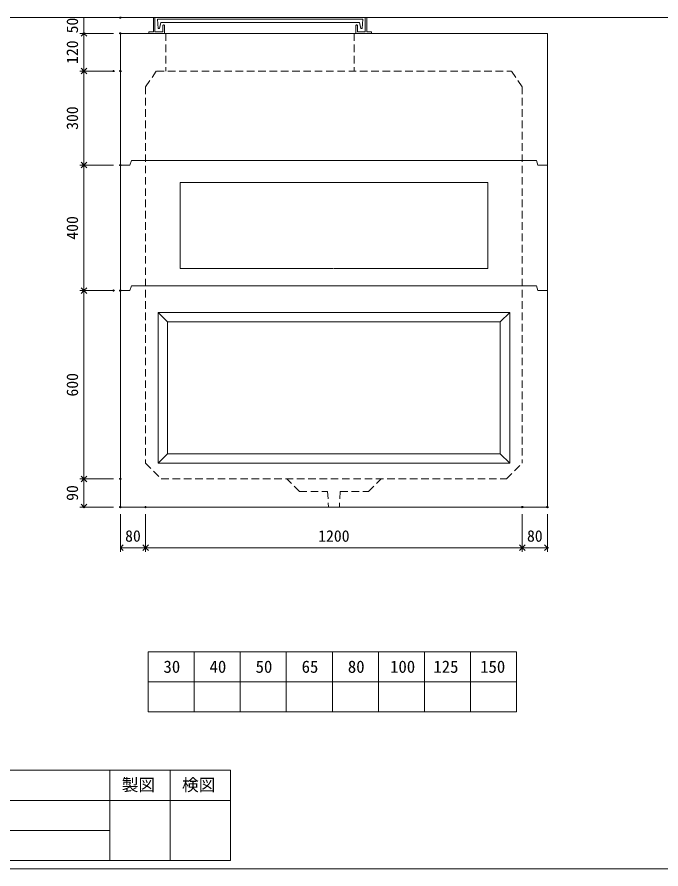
# Model space of a CAD drawing. Units: millimetres, scale not verified. Extents: x -6420 to 6420, y -3048 to 3049.
# Drawn here: x 311 to 2362, y -2651 to 64 of the extents above; entities that cross this region are included whole.
import ezdxf
from ezdxf.enums import TextEntityAlignment as Align

# ---------------------------------------------------------------- set-up
doc = ezdxf.new("R2010")
doc.units = ezdxf.units.MM
doc.header["$LTSCALE"] = 20
doc.header["$PDMODE"] = 32
doc.header["$PDSIZE"] = 4
doc.linetypes.add('DASHED1', pattern=[1.8, 1.2, -0.6])
doc.linetypes.add('USER2', pattern=[50.8, 31.75, -6.35, 6.35, -6.35])
doc.layers.add('0-1_Defpoints', color=7, linetype='Continuous')
for name, color, linetype, lineweight in [('0-2_waku', 7, 'Continuous', 18), ('0-3_gaikei', 7, 'Continuous', 18), ('0-4_kakure', 7, 'DASHED1', 5), ('0-5_sunpou', 7, 'Continuous', 5), ('0-8_uchigawa', 6, 'Continuous', 18), ('0-A_futa', 3, 'Continuous', 18), ('0-B_GL', 4, 'Continuous', 18), ('0-D_文字１', 7, 'Continuous', 18), ('1-2_uchigawa2', 6, 'USER2', 18)]:
    doc.layers.add(name, color=color, linetype=linetype, lineweight=lineweight)
doc.styles.add('ＭＳ ゴシック', font='')
doc.styles.get('ＭＳ ゴシック').set_extended_font_data('MS Gothic')

# ---------------------------------------------------------------- blocks, each defined once
blk = doc.blocks.new('_Open90')
at = {"layer": '0-5_sunpou'}
blk.add_line((0, 0), (-1, 0), dxfattribs=at)
blk.add_lwpolyline([(-0.5, 0.5), (0, 0), (-0.5, -0.5)], dxfattribs=at)
blk = doc.blocks.new('D46')
at = {"layer": '0-1_Defpoints'}
for p in [(3223.24, 1770.17), (3107.23, 1170.17), (3223.24, 1170.17)]:
    blk.add_point(p, dxfattribs=at)
at = {"layer": '0-5_sunpou'}
for p, q in [((3201.24, 1770.17), (3094.23, 1770.17)), ((3107.23, 1752.17), (3107.23, 1188.17)), ((3201.24, 1170.17), (3094.23, 1170.17))]:
    blk.add_line(p, q, dxfattribs=at)
at = {"layer": '0-5_sunpou', "xscale": 18, "yscale": 18}
for p, rotation in [((3107.23, 1770.17), 90), ((3107.23, 1170.17), 270)]:
    blk.add_blockref('_Open90', p, dxfattribs=dict(at, rotation=rotation))
at = {"layer": '0-5_sunpou', "style": 'ＭＳ ゴシック'}
blk.add_text('600', height=36.66, rotation=90, dxfattribs=at).set_placement((3099.23, 1432.67), align=Align.BOTTOM_LEFT)
blk = doc.blocks.new('D47')
at = {"layer": '0-1_Defpoints'}
for p in [(3223.24, 1170.17), (3107.23, 1080.17), (3223.24, 1080.17)]:
    blk.add_point(p, dxfattribs=at)
at = {"layer": '0-5_sunpou'}
for p, q in [((3201.24, 1170.17), (3094.23, 1170.17)), ((3107.23, 1152.17), (3107.23, 1098.17)), ((3201.24, 1080.17), (3094.23, 1080.17))]:
    blk.add_line(p, q, dxfattribs=at)
at = {"layer": '0-5_sunpou', "xscale": 18, "yscale": 18}
for p, rotation in [((3107.23, 1170.17), 90), ((3107.23, 1080.17), 270)]:
    blk.add_blockref('_Open90', p, dxfattribs=dict(at, rotation=rotation))
at = {"layer": '0-5_sunpou', "style": 'ＭＳ ゴシック'}
blk.add_text('90', height=36.66, rotation=90, dxfattribs=at).set_placement((3099.23, 1100.17), align=Align.BOTTOM_LEFT)
blk = doc.blocks.new('D48')
at = {"layer": '0-1_Defpoints'}
for p in [(3223.24, 1080.17), (3303.24, 1080.17), (3303.24, 950.85)]:
    blk.add_point(p, dxfattribs=at)
at = {"layer": '0-5_sunpou'}
for p, q in [((3223.24, 1058.17), (3223.24, 937.85)), ((3303.24, 1058.17), (3303.24, 937.85)), ((3241.24, 950.85), (3285.24, 950.85))]:
    blk.add_line(p, q, dxfattribs=at)
at = {"layer": '0-5_sunpou', "xscale": 18, "yscale": 18, "rotation": 180}
blk.add_blockref('_Open90', (3223.24, 950.85), dxfattribs=at)
at = {"layer": '0-5_sunpou', "xscale": 18, "yscale": 18}
blk.add_blockref('_Open90', (3303.24, 950.85), dxfattribs=at)
at = {"layer": '0-5_sunpou', "style": 'ＭＳ ゴシック'}
blk.add_text('80', height=36.66, dxfattribs=at).set_placement((3238.24, 958.85), align=Align.BOTTOM_LEFT)
blk = doc.blocks.new('D49')
at = {"layer": '0-1_Defpoints'}
for p in [(3303.24, 1080.17), (4503.24, 1080.17), (4503.24, 950.85)]:
    blk.add_point(p, dxfattribs=at)
at = {"layer": '0-5_sunpou'}
for p, q in [((3303.24, 1058.17), (3303.24, 937.85)), ((4503.24, 1058.17), (4503.24, 937.85)), ((3321.24, 950.85), (4485.24, 950.85))]:
    blk.add_line(p, q, dxfattribs=at)
at = {"layer": '0-5_sunpou', "xscale": 18, "yscale": 18, "rotation": 180}
blk.add_blockref('_Open90', (3303.24, 950.85), dxfattribs=at)
at = {"layer": '0-5_sunpou', "xscale": 18, "yscale": 18}
blk.add_blockref('_Open90', (4503.24, 950.85), dxfattribs=at)
at = {"layer": '0-5_sunpou', "style": 'ＭＳ ゴシック'}
blk.add_text('1200', height=36.66, dxfattribs=at).set_placement((3853.24, 958.85), align=Align.BOTTOM_LEFT)
blk = doc.blocks.new('D50')
at = {"layer": '0-1_Defpoints'}
for p in [(4503.24, 1080.17), (4583.24, 1080.17), (4583.24, 950.85)]:
    blk.add_point(p, dxfattribs=at)
at = {"layer": '0-5_sunpou'}
for p, q in [((4503.24, 1058.17), (4503.24, 937.85)), ((4583.24, 1058.17), (4583.24, 937.85)), ((4521.24, 950.85), (4565.24, 950.85))]:
    blk.add_line(p, q, dxfattribs=at)
at = {"layer": '0-5_sunpou', "xscale": 18, "yscale": 18, "rotation": 180}
blk.add_blockref('_Open90', (4503.24, 950.85), dxfattribs=at)
at = {"layer": '0-5_sunpou', "xscale": 18, "yscale": 18}
blk.add_blockref('_Open90', (4583.24, 950.85), dxfattribs=at)
at = {"layer": '0-5_sunpou', "style": 'ＭＳ ゴシック'}
blk.add_text('80', height=36.66, dxfattribs=at).set_placement((4518.24, 958.85), align=Align.BOTTOM_LEFT)
blk = doc.blocks.new('D51')
at = {"layer": '0-1_Defpoints'}
for p in [(3223.24, 2590.17), (3107.23, 2470.17), (3223.24, 2470.17)]:
    blk.add_point(p, dxfattribs=at)
at = {"layer": '0-5_sunpou'}
for p, q in [((3201.24, 2590.17), (3094.23, 2590.17)), ((3107.23, 2572.17), (3107.23, 2488.17)), ((3201.24, 2470.17), (3094.23, 2470.17))]:
    blk.add_line(p, q, dxfattribs=at)
at = {"layer": '0-5_sunpou', "xscale": 18, "yscale": 18}
for p, rotation in [((3107.23, 2590.17), 90), ((3107.23, 2470.17), 270)]:
    blk.add_blockref('_Open90', p, dxfattribs=dict(at, rotation=rotation))
at = {"layer": '0-5_sunpou', "style": 'ＭＳ ゴシック'}
blk.add_text('120', height=36.66, rotation=90, dxfattribs=at).set_placement((3099.23, 2492.67), align=Align.BOTTOM_LEFT)
blk = doc.blocks.new('D52')
at = {"layer": '0-1_Defpoints'}
for p in [(3201.24, 2470.17), (3107.23, 2170.17), (3223.24, 2170.17)]:
    blk.add_point(p, dxfattribs=at)
at = {"layer": '0-5_sunpou'}
for p, q in [((3179.24, 2470.17), (3094.23, 2470.17)), ((3107.23, 2452.17), (3107.23, 2188.17)), ((3201.24, 2170.17), (3094.23, 2170.17))]:
    blk.add_line(p, q, dxfattribs=at)
at = {"layer": '0-5_sunpou', "xscale": 18, "yscale": 18}
for p, rotation in [((3107.23, 2470.17), 90), ((3107.23, 2170.17), 270)]:
    blk.add_blockref('_Open90', p, dxfattribs=dict(at, rotation=rotation))
at = {"layer": '0-5_sunpou', "style": 'ＭＳ ゴシック'}
blk.add_text('300', height=36.66, rotation=90, dxfattribs=at).set_placement((3099.23, 2282.67), align=Align.BOTTOM_LEFT)
blk = doc.blocks.new('D53')
at = {"layer": '0-1_Defpoints'}
for p in [(3223.24, 2170.17), (3107.23, 1770.17), (3201.24, 1770.17)]:
    blk.add_point(p, dxfattribs=at)
at = {"layer": '0-5_sunpou'}
for p, q in [((3201.24, 2170.17), (3094.23, 2170.17)), ((3107.23, 2152.17), (3107.23, 1788.17)), ((3179.24, 1770.17), (3094.23, 1770.17))]:
    blk.add_line(p, q, dxfattribs=at)
at = {"layer": '0-5_sunpou', "xscale": 18, "yscale": 18}
for p, rotation in [((3107.23, 2170.17), 90), ((3107.23, 1770.17), 270)]:
    blk.add_blockref('_Open90', p, dxfattribs=dict(at, rotation=rotation))
at = {"layer": '0-5_sunpou', "style": 'ＭＳ ゴシック'}
blk.add_text('400', height=36.66, rotation=90, dxfattribs=at).set_placement((3099.23, 1932.67), align=Align.BOTTOM_LEFT)
blk = doc.blocks.new('D78')
at = {"layer": '0-1_Defpoints'}
for p in [(3223.24, 2640.17), (3107.23, 2590.17), (3223.24, 2590.17)]:
    blk.add_point(p, dxfattribs=at)
at = {"layer": '0-5_sunpou'}
for p, q in [((3201.24, 2640.17), (3094.23, 2640.17)), ((3107.23, 2640.17), (3107.23, 2590.17)), ((3201.24, 2590.17), (3094.23, 2590.17))]:
    blk.add_line(p, q, dxfattribs=at)
at = {"layer": '0-5_sunpou', "style": 'ＭＳ ゴシック'}
blk.add_text('50', height=36.66, rotation=90, dxfattribs=at).set_placement((3099.23, 2590.17), align=Align.BOTTOM_LEFT)

msp = doc.modelspace()

# ---------------------------------------------------------------- linework, layer by layer
at = {"layer": '0-2_waku'}
for p, q in [((728.33, -1958.91), (728.33, -2150.91)), ((728.33, -1958.91), (728.33, -2150.91)), ((728.33, -1958.91), (728.33, -2150.91)), ((728.33, -1958.91), (728.33, -2150.91)), ((728.33, -1958.91), (1901.67, -1958.91)), ((875, -1958.91), (875, -2150.91)), ((1021.67, -1958.91), (1021.67, -2150.91)), ((1021.67, -1958.91), (1021.67, -2150.91)), ((1168.33, -1958.91), (1168.33, -2150.91)), ((1315, -1958.91), (1315, -2150.91)), ((1461.67, -1958.91), (1461.67, -2150.91)), ((1608.33, -1958.91), (1608.33, -2150.91)), ((1755, -1958.91), (1755, -2150.91)), ((1901.67, -1958.91), (1901.67, -2150.91)), ((728.33, -2054.91), (1901.67, -2054.91)), ((728.33, -2150.91), (1901.67, -2150.91)), ((-1713.33, -2336.58), (990.67, -2336.58)), ((606.67, -2336.58), (606.67, -2624.58)), ((606.67, -2336.58), (606.67, -2624.58)), ((798.67, -2336.58), (798.67, -2624.58)), ((990.67, -2336.58), (990.67, -2624.58)), ((-1713.33, -2432.58), (990.67, -2432.58)), ((-1713.33, -2528.58), (606.67, -2528.58)), ((-1713.33, -2624.58), (990.67, -2624.58)), ((-1740, -2651.25), (6420, -2651.25))]:
    msp.add_line(p, q, dxfattribs=at)
at = {"layer": '0-3_gaikei'}
for p, q in [((640, 12.09), (2000, 12.09)), ((640, 12.09), (640, -1497.91)), ((2000, 12.09), (640, 12.09)), ((2000, 12.09), (2000, -1497.91)), ((670, -407.91), (675, -392.91)), ((675, -392.91), (1965, -392.91)), ((1970, -407.91), (1965, -392.91)), ((670, -407.91), (640, -407.91)), ((2000, -407.91), (1970, -407.91)), ((670, -807.91), (640, -807.91)), ((670, -807.91), (675, -792.91)), ((675, -792.91), (1965, -792.91)), ((1970, -807.91), (1965, -792.91)), ((2000, -807.91), (1970, -807.91)), ((2000, -1497.91), (640, -1497.91))]:
    msp.add_line(p, q, dxfattribs=at)
at = {"layer": '0-4_kakure'}
for p, q in [((785, 12.09), (785, -107.91)), ((1385, 12.09), (1385, -107.91)), ((720, -157.91), (755, -107.91)), ((755, -107.91), (1885, -107.91)), ((755, -107.91), (1885, -107.91)), ((1920, -157.91), (1885, -107.91)), ((720, -157.91), (720, -1357.91)), ((1920, -157.91), (1920, -1357.91)), ((1870, -1407.91), (1920, -1357.91)), ((1210, -1447.91), (1170, -1407.91)), ((1210, -1447.91), (1300, -1447.91)), ((1300, -1447.91), (1302.5, -1497.91)), ((1340, -1447.91), (1337.5, -1497.91))]:
    msp.add_line(p, q, dxfattribs=at)
for points in [[(720, -1357.91), (770, -1407.91), (1870, -1407.91)], [(1340, -1447.91), (1430, -1447.91), (1470, -1407.91)]]:
    msp.add_lwpolyline(points, dxfattribs=at)
at = {"layer": '0-8_uchigawa'}
for p, q in [((760, -877.91), (1880, -877.91)), ((760, -877.91), (760, -1357.91)), ((760, -877.91), (790, -907.91)), ((1880, -877.91), (1850, -907.91)), ((1880, -1357.91), (1880, -877.91)), ((790, -907.91), (1850, -907.91)), ((790, -907.91), (790, -1327.91)), ((1850, -1327.91), (1850, -907.91)), ((760, -1357.91), (790, -1327.91)), ((790, -1327.91), (1850, -1327.91)), ((1880, -1357.91), (1850, -1327.91)), ((760, -1357.91), (1880, -1357.91))]:
    msp.add_line(p, q, dxfattribs=at)
at = {"layer": '0-A_futa'}
for p, q in [((745, 60.09), (745, 17.09)), ((747, 62.09), (750, 62.09)), ((750, 62.09), (750, 17.09)), ((757.82, 57.59), (1412.15, 57.59)), ((757.82, 57.59), (760.31, 27.59)), ((1412.15, 57.59), (1409.9, 27.59)), ((1420, 62.09), (1423, 62.09)), ((1425, 60.09), (1425, 17.09)), ((760.31, 27.59), (764.02, 27.59)), ((768.33, 46.59), (764.02, 27.59)), ((768.33, 46.59), (1401.67, 46.59)), ((775, 37.09), (775, 17.09)), ((777, 39.09), (778, 39.09)), ((780, 37.09), (780, 12.09)), ((1390, 37.09), (1390, 12.09)), ((1393, 39.09), (1392, 39.09)), ((1395, 37.09), (1395, 17.09)), ((1401.67, 46.59), (1405.99, 27.59)), ((1409.9, 27.59), (1405.99, 27.59)), ((730, 15.09), (730, 14.09)), ((732, 17.09), (745, 17.09)), ((785, 12.09), (732, 12.09)), ((750, 17.09), (775, 17.09)), ((1390, 12.09), (1438, 12.09)), ((1438, 17.09), (1425, 17.09)), ((1440, 15.09), (1440, 14.09))]:
    msp.add_line(p, q, dxfattribs=at)
msp.add_lwpolyline([(1420, 62.09), (1420, 17.09), (1395, 17.09)], dxfattribs=at)
for centre, start, end in [((747, 60.09), 90, 180), ((1423, 60.09), 0, 90), ((777, 37.09), 90, 180), ((778, 37.09), 0, 90), ((1392, 37.09), 90, 180), ((1393, 37.09), 0, 90), ((732, 15.09), 90, 180), ((732, 14.09), 180, 270), ((1438, 15.09), 0, 90), ((1438, 14.09), 270, 0)]:
    msp.add_arc(centre, 2, start, end, dxfattribs=at)
at = {"layer": '0-B_GL'}
msp.add_line((-1740, 62.09), (6420, 62.09), dxfattribs=at)
at = {"layer": '1-2_uchigawa2'}
for p, q in [((830, -462.91), (1320, -462.91)), ((830, -462.91), (830, -737.91)), ((1810, -462.91), (1320, -462.91)), ((1810, -462.91), (1810, -737.91)), ((830, -737.91), (1318.76, -737.91)), ((1810, -737.91), (1321.25, -737.91))]:
    msp.add_line(p, q, dxfattribs=at)

# ---------------------------------------------------------------- block references
at = {"layer": '0-5_sunpou'}
for name in ['D78', 'D51', 'D52', 'D53', 'D46', 'D47', 'D48', 'D49', 'D50']:
    msp.add_blockref(name, (-2583.24, -2578.08), dxfattribs=at)

# ---------------------------------------------------------------- texts
at = {"layer": '0-D_文字１', "style": 'ＭＳ ゴシック'}
for s, p in [('30', (777.21, -2037.82)), ('40', (923.88, -2037.82)), ('50', (1070.55, -2037.82)), ('65', (1217.21, -2037.82)), ('80', (1364.42, -2037.82)), ('100', (1498.92, -2037.82)), ('125', (1636.77, -2037.82)), ('150', (1785.79, -2037.82)), ('製図', (644.08, -2414.25)), ('検図', (836.08, -2414.25))]:
    msp.add_text(s, height=39.1, dxfattribs=at).set_placement(p, align=Align.BOTTOM_LEFT)

doc.saveas('drawing.dxf')
